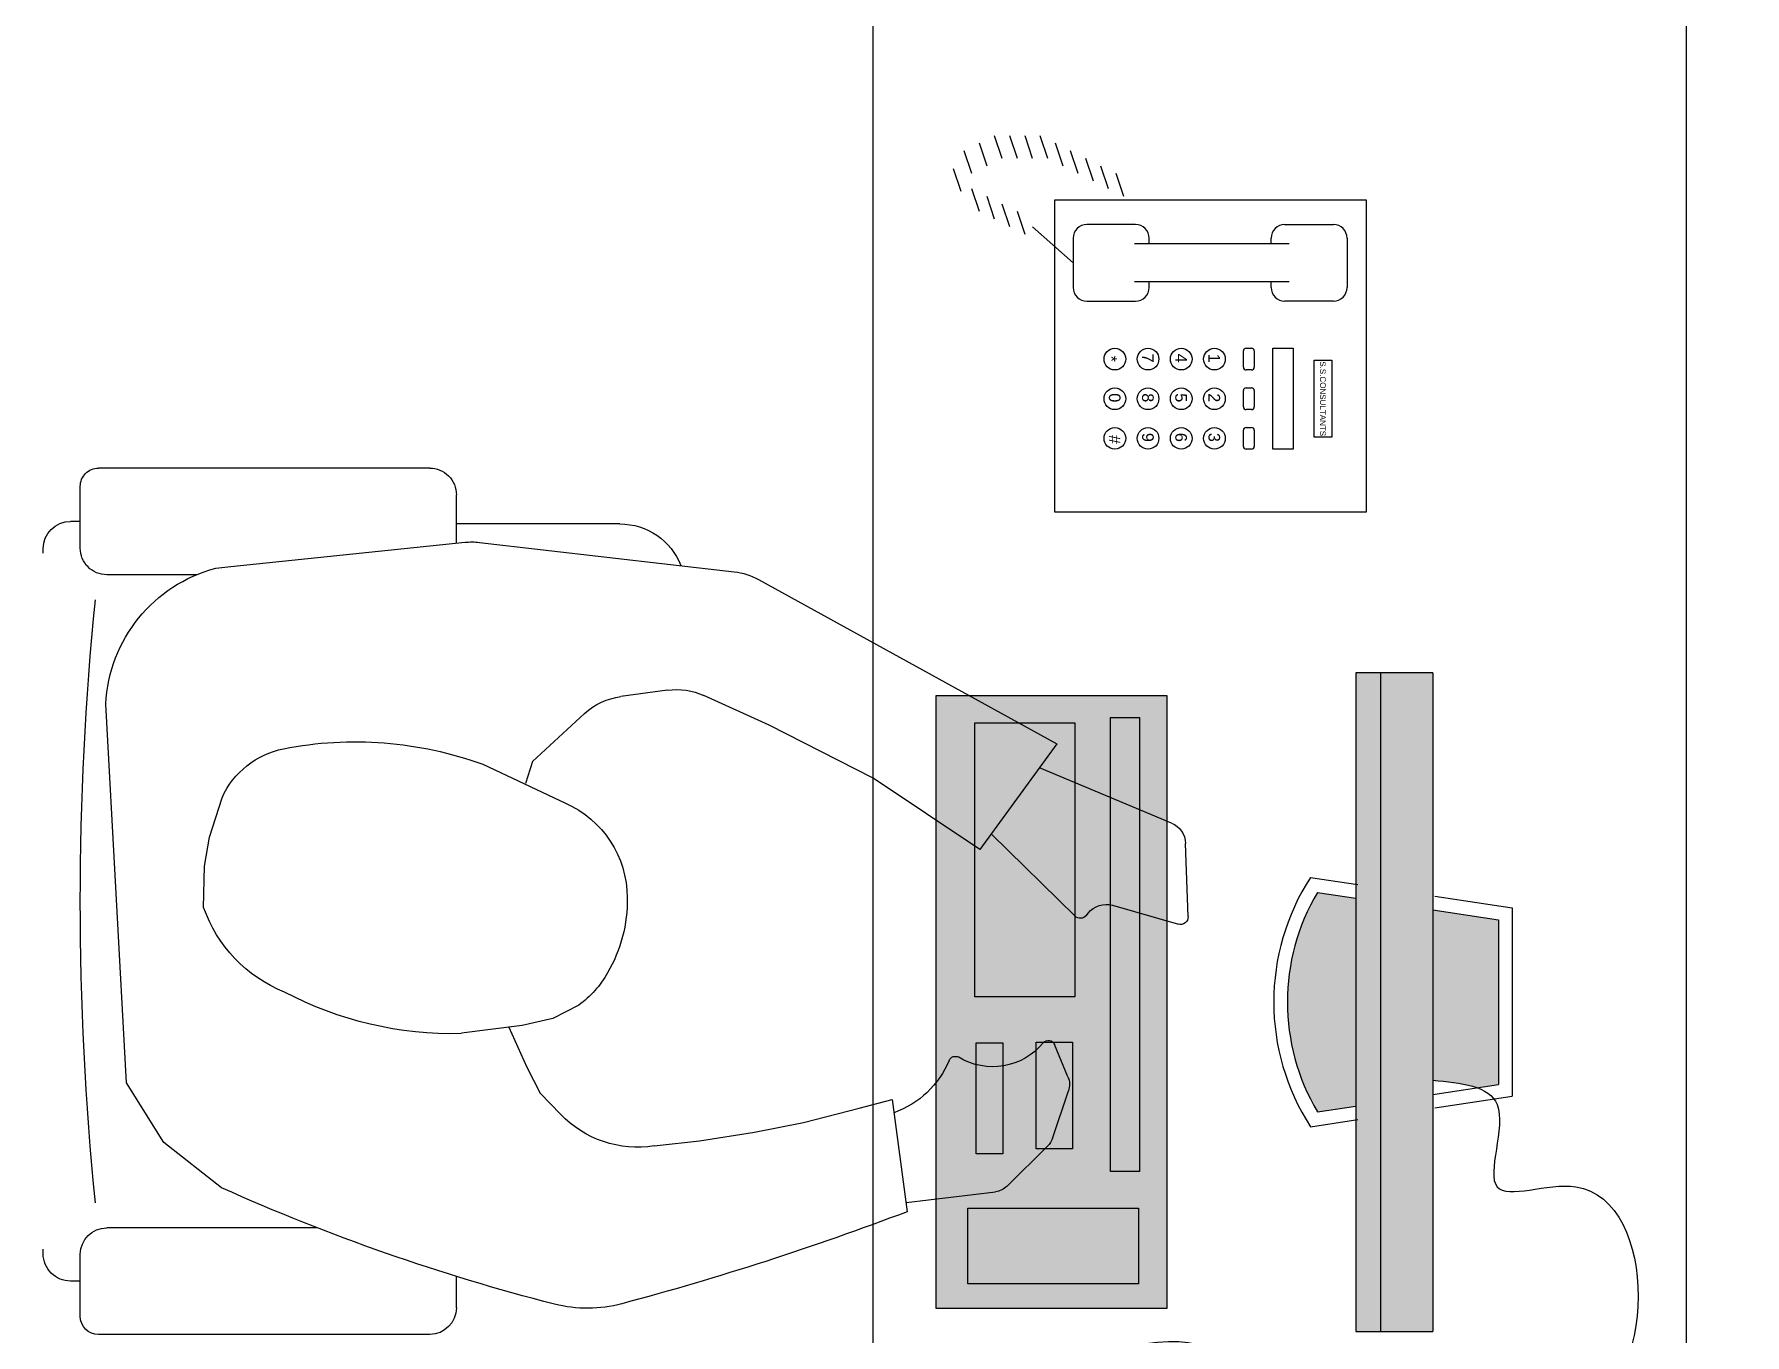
# Model space of a CAD drawing. Extents: x 11034434 to 11724204, y -4674497 to -3911811.
# Drawn here: x 11291652 to 11292914, y -4632145 to -4631186 of the extents above; entities that cross this region are included whole.
import ezdxf

# ---------------------------------------------------------------- set-up
doc = ezdxf.new("R2010")
doc.units = 0
doc.header["$MEASUREMENT"] = 0
doc.layers.get('0').update_dxf_attribs({"color": 251, "linetype": 'CONTINUOUS'})
doc.layers.add('HATCH', color=251, linetype='CONTINUOUS')
doc.styles.add('ARIAL', font='arial.ttf', dxfattribs={"width": 0.75})

msp = doc.modelspace()

# ---------------------------------------------------------------- hatches: boundary and pattern name
h = msp.add_hatch(color=254)
h.dxf.hatch_style = 1
h.set_gradient(color1=(209, 209, 209), color2=(191, 191, 191), one_color=1, tint=0.75, name='INVCYLINDER')
h.paths.add_polyline_path([(11292627.03824057, -4631656.966118895), (11292645.28416131, -4631656.966118895), (11292645.28416366, -4632142.966118814), (11292627.03824057, -4632142.966118902)])
h = msp.add_hatch(color=256)
h.dxf.hatch_style = 1
h.paths.add_polyline_path([(11292683.78008206, -4632142.966118628), (11292683.78008206, -4631656.966118895), (11292645.28416131, -4631656.966118895), (11292645.28416366, -4632142.966118814)])
h = msp.add_hatch(color=256)
h.dxf.hatch_style = 1
h.paths.add_polyline_path([(11292466.59663843, -4632107.782570555), (11292466.59663843, -4632052.115747365), (11292340.75536716, -4632052.115747365), (11292340.75536716, -4632107.782570555)], flags=16)
h.paths.add_polyline_path([(11292419.56135069, -4631895.974912505), (11292419.56135069, -4631693.859752044), (11292345.86972312, -4631693.859752044), (11292345.86972312, -4631895.974912505)], flags=0)
h.paths.add_polyline_path([(11292467.31635049, -4632024.958478969), (11292467.31635049, -4631690.058144281), (11292445.89746308, -4631690.058144281), (11292445.89746308, -4632024.958478969)], flags=16)
h.paths.add_polyline_path([(11292487.66421724, -4632126.196638875), (11292487.66421724, -4631673.735598923), (11292317.26603541, -4631673.735598923), (11292317.26603541, -4632126.196638875)])
h.paths.add_polyline_path([(11292417.82004049, -4632008.323088476), (11292391.15057163, -4632008.323088476), (11292391.15057163, -4631929.549206162), (11292417.82004049, -4631929.549206162)], flags=0)
h.paths.add_polyline_path([(11292445.89746308, -4631690.058144281), (11292467.31635049, -4631690.058144281), (11292467.31635049, -4632024.958478969), (11292445.89746308, -4632024.958478969)], flags=0)
h.paths.add_polyline_path([(11292366.62412159, -4632012.014599805), (11292346.80849206, -4632012.014599805), (11292346.80849206, -4631929.963089377), (11292366.62412159, -4631929.963089377)], flags=16)
h.paths.add_polyline_path([(11292466.59663843, -4632052.115747365), (11292466.59663843, -4632107.782570555), (11292340.75536716, -4632107.782570555), (11292340.75536716, -4632052.115747365)], flags=0)
h.paths.add_polyline_path([(11292419.56135069, -4631895.974912505), (11292345.86972312, -4631895.974912505), (11292345.86972312, -4631693.859752044), (11292419.56135069, -4631693.859752044)], flags=16)
h.paths.add_polyline_path([(11292417.82004049, -4632008.323088476), (11292417.82004049, -4631929.549206162), (11292391.15057163, -4631929.549206162), (11292391.15057163, -4632008.323088476)], flags=16)
h = msp.add_hatch(color=254)
h.dxf.hatch_style = 1
h.set_gradient(color1=(209, 209, 209), color2=(191, 191, 191), one_color=1, tint=0.75, name='INVCYLINDER')
h.paths.add_polyline_path([(11292466.59663843, -4632107.782570555), (11292466.59663843, -4632052.115747365), (11292340.75536716, -4632052.115747365), (11292340.75536716, -4632107.782570555)])
h.paths.add_polyline_path([(11292419.56135069, -4631895.974912505), (11292419.56135069, -4631693.859752044), (11292345.86972312, -4631693.859752044), (11292345.86972312, -4631895.974912505)])
h.paths.add_polyline_path([(11292467.31635049, -4632024.958478969), (11292467.31635049, -4631690.058144281), (11292445.89746308, -4631690.058144281), (11292445.89746308, -4632024.958478969)])
h.paths.add_polyline_path([(11292417.82004049, -4632008.323088476), (11292417.82004049, -4631929.549206162), (11292391.15057163, -4631929.549206162), (11292391.15057163, -4632008.323088476)])
h.paths.add_polyline_path([(11292366.62412159, -4632012.014599805), (11292366.62412159, -4631929.963089377), (11292346.80849206, -4631929.963089377), (11292346.80849206, -4632012.014599805)])
h = msp.add_hatch(color=256)
h.dxf.hatch_style = 1
h.paths.add_polyline_path([(11292598.66731982, -4631980.9661189), (11292627.03824057, -4631976.670184379), (11292627.03824057, -4631823.262053417), (11292598.66731982, -4631818.966118896, 0.2729957283025981)])
edge = h.paths.add_edge_path()
edge.add_spline(control_points=[(11292683.78008206, -4631957.577492407), (11292695.57763442, -4631958.706933519), (11292707.37518677, -4631959.836374632), (11292716.43703743, -4631963.133387996)], knot_values=[0, 0, 0, 0, 28.67475405181993, 28.67475405181993, 28.67475405181993, 28.67475405181993], degree=3, periodic=0)
edge.add_line((11292716.43703743, -4631963.133387996), (11292732.40100281, -4631960.7161189))
edge.add_line((11292732.40100281, -4631960.7161189), (11292732.40100281, -4631839.216118898))
edge.add_line((11292732.40100281, -4631839.216118898), (11292683.78008206, -4631831.853922457))
edge.add_line((11292683.78008206, -4631831.853922457), (11292683.78008206, -4631957.577492407))
at = {"layer": 'HATCH', "ltscale": 500}
h = msp.add_hatch(color=251, dxfattribs=at)
h.dxf.hatch_style = 1
h.paths.add_polyline_path([(11284390.66743924, -4648801.970135776), (11284690.66743953, -4648801.970135776), (11284690.66743953, -4649701.970135774), (11284390.66743924, -4649701.970135774)])
h.paths.add_polyline_path([(11327800.66743947, -4652666.970135772), (11328700.66743918, -4652666.970135772), (11328700.66743918, -4652966.970135771), (11327800.66743947, -4652966.970135771)])
h.paths.add_polyline_path([(11302215.66743951, -4658731.970135761), (11302515.66743921, -4658731.970135761), (11302515.66743921, -4659631.971005393), (11302215.66743951, -4659631.971005393)])
h.paths.add_polyline_path([(11324600.66743918, -4658731.970135761), (11325200.66743918, -4658731.970135761), (11325200.66743918, -4659031.970135761), (11324600.66743918, -4659031.970135761)])
h.paths.add_polyline_path([(11280960.66743954, -4640611.970135786), (11281710.66743954, -4640611.970135786), (11281710.66743954, -4640911.970135787), (11280960.66743954, -4640911.970135787)])
h.paths.add_polyline_path([(11280960.66743954, -4644141.97013578), (11281860.66743954, -4644141.97013578), (11281860.66743954, -4644441.970135782), (11280960.66743954, -4644441.970135782)])
h.paths.add_polyline_path([(11317942.4065698, -4658631.970135763), (11318770.66743949, -4658631.970135763), (11318770.66743949, -4658931.970135761), (11317942.4065698, -4658931.970135761)])
h.paths.add_polyline_path([(11294185.66743952, -4658031.969266132), (11294485.66743952, -4658031.969266132), (11294485.66743952, -4658931.970135761), (11294185.66743952, -4658931.970135761)])
h.paths.add_polyline_path([(11288015.66743923, -4658181.969266132), (11288315.66743953, -4658181.969266132), (11288315.66743953, -4658931.970135761), (11288015.66743923, -4658931.970135761)])
h.paths.add_polyline_path([(11287690.66743953, -4658956.970135761), (11287990.66743953, -4658956.970135761), (11287990.66743953, -4659706.971005393), (11287690.66743953, -4659706.971005393)])
h.paths.add_polyline_path([(11280960.66743954, -4629741.970135801), (11281710.66743954, -4629741.970135801), (11281710.66743954, -4630041.970135801), (11280960.66743954, -4630041.970135801)])
h.paths.add_polyline_path([(11327800.66743947, -4629741.970135802), (11328700.66743917, -4629741.970135802), (11328700.66743917, -4630041.970135801), (11327800.66743947, -4630041.970135801)])
h.paths.add_polyline_path([(11280860.66743954, -4648801.970135776), (11281160.66743924, -4648801.970135776), (11281160.66743924, -4649701.970135774), (11280860.66743954, -4649701.970135774)])
h.paths.add_polyline_path([(11287690.66743953, -4658181.969266132), (11287990.66743953, -4658181.969266132), (11287990.66743953, -4658931.970135761), (11287690.66743953, -4658931.970135761)])
h.paths.add_polyline_path([(11327700.66743918, -4616011.970135822), (11328000.66743948, -4616011.970135822), (11328000.66743948, -4615033.70926629), (11327700.66743918, -4615033.70926629)])
h.paths.add_polyline_path([(11280960.66743954, -4637011.970135792), (11281710.66743954, -4637011.970135792), (11281710.66743954, -4637311.970135792), (11280960.66743954, -4637311.970135792)])
h.paths.add_polyline_path([(11309415.6674395, -4658731.970135761), (11309715.6674395, -4658731.970135761), (11309715.6674395, -4659631.971005393), (11309415.6674395, -4659631.971005393)])
h.paths.add_polyline_path([(11327800.66743947, -4609781.970135829), (11328700.66743918, -4609781.970135829), (11328700.66743918, -4610081.970135828), (11327800.66743947, -4610081.970135828)])
h.paths.add_polyline_path([(11327800.66743947, -4626141.970135807), (11328700.66743917, -4626141.970135807), (11328700.66743917, -4626441.970135807), (11327800.66743947, -4626441.970135807)])
h.paths.add_polyline_path([(11280960.66743954, -4633411.970135795), (11281710.66743954, -4633411.970135795), (11281710.66743954, -4633711.970135797), (11280960.66743954, -4633711.970135797)])
h.paths.add_polyline_path([(11313015.6674392, -4652701.97013577), (11313315.6674395, -4652701.97013577), (11313315.6674395, -4653601.971005402), (11313015.6674392, -4653601.971005402)])
h.paths.add_polyline_path([(11327800.66743947, -4633411.970135797), (11328700.66743918, -4633411.970135797), (11328700.66743918, -4633711.970135797), (11327800.66743947, -4633711.970135797)])
h.paths.add_polyline_path([(11286005.66743953, -4619011.970135817), (11286305.66743923, -4619011.970135817), (11286305.66743923, -4619611.971005449), (11286005.66743953, -4619611.971005449)])
h.paths.add_polyline_path([(11280960.66743958, -4619011.970135817), (11281860.66743954, -4619011.970135817), (11281860.66743954, -4619311.970135817), (11280960.66743958, -4619311.970135817)])
h.paths.add_polyline_path([(11327800.66743948, -4619011.970135817), (11328600.66743918, -4619011.970135817), (11328600.66743918, -4619311.970135817), (11327800.66743948, -4619311.970135817)])
h.paths.add_polyline_path([(11324600.66743918, -4647741.970135778), (11325299.56749608, -4647741.970135778), (11325299.56749608, -4648041.970135776), (11324600.66743918, -4648041.970135776)])
h.paths.add_polyline_path([(11321770.66743948, -4658631.970135763), (11322598.92830886, -4658631.970135763), (11322598.92830886, -4658931.970135761), (11321770.66743948, -4658931.970135761)])
h.paths.add_polyline_path([(11327800.66743947, -4640611.970135788), (11328700.66743918, -4640611.970135788), (11328700.66743918, -4640911.970135787), (11327800.66743947, -4640911.970135787)])
h.paths.add_polyline_path([(11286005.66743953, -4615411.969266192), (11286305.66743923, -4615411.969266192), (11286305.66743923, -4616011.97013582), (11286005.66743953, -4616011.97013582)])
h.paths.add_polyline_path([(11286330.66743983, -4615411.969266192), (11286630.66743953, -4615411.969266192), (11286630.66743953, -4616011.97013582), (11286330.66743983, -4616011.97013582)])
h.paths.add_polyline_path([(11282340.66743953, -4615111.96926634), (11282640.66743923, -4615111.96926634), (11282640.66743923, -4616011.970135822), (11282340.66743953, -4616011.970135822)])
h.paths.add_polyline_path([(11327800.66743947, -4658631.970135763), (11328700.66743917, -4658631.970135763), (11328700.66743917, -4658931.970135761), (11327800.66743947, -4658931.970135761)])
h.paths.add_polyline_path([(11300450.66743922, -4607481.96926635), (11300750.66743892, -4607481.96926635), (11300750.66743892, -4608381.970135832), (11300450.66743922, -4608381.970135832)])
h.paths.add_polyline_path([(11306480.6674392, -4607481.969266349), (11306780.6674389, -4607481.969266349), (11306780.6674389, -4608381.97013583), (11306480.6674392, -4608381.97013583)])
h.paths.add_polyline_path([(11284390.66743924, -4658181.969266132), (11284690.66743953, -4658181.969266132), (11284690.66743953, -4658931.970135761), (11284390.66743924, -4658931.970135761)])
h.paths.add_polyline_path([(11286330.66743983, -4619011.970135817), (11286630.66743953, -4619011.970135817), (11286630.66743953, -4619611.971005449), (11286330.66743983, -4619611.971005449)])
h.paths.add_polyline_path([(11297150.66743952, -4607481.969266349), (11297450.66743922, -4607481.969266349), (11297450.66743922, -4608381.970135832), (11297150.66743952, -4608381.970135832)])
h.paths.add_polyline_path([(11282340.66743953, -4609231.969266348), (11282640.66743924, -4609231.969266348), (11282640.66743924, -4609981.970135829), (11282340.66743953, -4609981.970135829)])
h.paths.add_polyline_path([(11286005.66743953, -4622611.970135812), (11286305.66743923, -4622611.970135812), (11286305.66743923, -4623211.971005443), (11286005.66743953, -4623211.971005443)])
h.paths.add_polyline_path([(11286330.66743983, -4623211.971005443), (11286630.66743953, -4623211.971005443), (11286630.66743953, -4622611.970135814), (11286330.66743983, -4622611.970135814)])
h.paths.add_polyline_path([(11284390.66743924, -4643691.970135782), (11284690.66743953, -4643691.970135782), (11284690.66743953, -4644441.97013578), (11284390.66743924, -4644441.97013578)])
h.paths.add_polyline_path([(11286005.66743953, -4609231.969266348), (11286305.66743923, -4609231.969266348), (11286305.66743923, -4609981.970135829), (11286005.66743953, -4609981.970135829)])
h.paths.add_polyline_path([(11283940.6665696, -4658956.970135761), (11284690.66743953, -4658956.970135761), (11284690.66743953, -4659256.970135761), (11283940.6665696, -4659256.970135761)])
h.paths.add_polyline_path([(11313015.6674392, -4658731.970135761), (11313315.66743949, -4658731.970135761), (11313315.66743949, -4659631.971005393), (11313015.6674392, -4659631.971005393)])
h.paths.add_polyline_path([(11284390.66743924, -4652701.970135771), (11284690.66743953, -4652701.970135771), (11284690.66743953, -4653451.971005401), (11284390.66743924, -4653451.971005401)])
h.paths.add_polyline_path([(11305815.6674395, -4658731.970135761), (11306115.6674395, -4658731.970135761), (11306115.6674395, -4659631.971005393), (11305815.6674395, -4659631.971005393)])
h.paths.add_polyline_path([(11327800.66743947, -4622611.970135814), (11328700.66743918, -4622611.970135814), (11328700.66743918, -4622911.970135813), (11327800.66743947, -4622911.970135813)])
h.paths.add_polyline_path([(11280960.66743954, -4626141.970135807), (11281710.66743954, -4626141.970135807), (11281710.66743954, -4626441.970135807), (11280960.66743954, -4626441.970135807)])
h.paths.add_polyline_path([(11321770.66743948, -4658956.970135761), (11322370.66830911, -4658956.970135761), (11322370.66830911, -4659256.970135761), (11321770.66743948, -4659256.970135761)])
h.paths.add_polyline_path([(11280685.66700472, -4658956.970135761), (11281435.66787405, -4658956.970135761), (11281435.66787405, -4659256.970135761), (11280685.66700472, -4659256.970135761)])
h.paths.add_polyline_path([(11318170.66656956, -4658956.970135761), (11318770.66743949, -4658956.970135761), (11318770.66743949, -4659256.970135761), (11318170.66656956, -4659256.970135761)])
h.paths.add_polyline_path([(11281860.66743954, -4622611.970135812), (11280960.66743988, -4622611.970135812), (11280960.66743988, -4622911.970135812), (11281860.66743954, -4622911.970135812)])
h.paths.add_polyline_path([(11294185.66743952, -4652701.97013577), (11294485.66743952, -4652701.97013577), (11294485.66743952, -4653601.971005401), (11294185.66743952, -4653601.971005401)])
h.paths.add_polyline_path([(11298615.66743951, -4658731.970135761), (11298915.66743951, -4658731.970135761), (11298915.66743951, -4659631.971005393), (11298615.66743951, -4659631.971005393)])
h.paths.add_polyline_path([(11318470.66743919, -4652701.970135772), (11318770.66743949, -4652701.970135772), (11318770.66743949, -4653601.971005402), (11318470.66743919, -4653601.971005402)])
h.paths.add_polyline_path([(11327800.66743947, -4644141.970135782), (11328700.66743917, -4644141.970135782), (11328700.66743917, -4644441.970135782), (11327800.66743947, -4644441.970135782)])
h.paths.add_polyline_path([(11327800.66743947, -4649401.970135775), (11328778.92830886, -4649401.970135775), (11328778.92830886, -4649701.970135774), (11327800.66743947, -4649701.970135774)])
h.paths.add_polyline_path([(11288760.66743953, -4609081.969266199), (11289060.66743953, -4609081.969266199), (11289060.66743953, -4609981.970135829), (11288760.66743953, -4609981.970135829)])
edge = h.paths.add_edge_path()
edge.add_line((11309265.6674392, -4609081.969266342), (11309265.6674392, -4609981.970135828))
edge.add_line((11321770.66743948, -4649701.970135774), (11322748.92830916, -4649701.970135774))
edge.add_line((11287690.66743953, -4643691.970135782), (11287690.66743953, -4644441.970135782))
edge.add_line((11309565.6674395, -4616011.97013582), (11309565.6674395, -4615111.96926634))
edge.add_line((11287990.66743953, -4653451.971005401), (11287990.66743953, -4652701.970135771))
edge.add_line((11288015.66743923, -4652701.970135771), (11288015.66743923, -4653451.971005401))
h.paths.add_polyline_path([(11306480.6674395, -4649401.970135774), (11307380.66830883, -4649401.970135774), (11307380.66830883, -4649701.970135774), (11306480.6674395, -4649701.970135774)], flags=17)
h.paths.add_polyline_path([(11291120.66743923, -4648801.970135776), (11291420.66743952, -4648801.970135776), (11291420.66743952, -4649701.970135581), (11291120.66743923, -4649701.970135581)], flags=17)
h.paths.add_polyline_path([(11288015.66743923, -4648951.970135775), (11288315.66743953, -4648951.970135775), (11288315.66743953, -4649701.970135774), (11288015.66743923, -4649701.970135774)], flags=17)
h.paths.add_polyline_path([(11288015.66743923, -4652701.970135771), (11288315.66743953, -4652701.970135771), (11288315.66743953, -4653451.971005401), (11288015.66743923, -4653451.971005401)], flags=17)
h.paths.add_polyline_path([(11296472.40656984, -4649401.970135775), (11297450.66743922, -4649401.970135775), (11297450.66743922, -4649701.970135774), (11296472.40656984, -4649701.970135774)], flags=17)
h.paths.add_polyline_path([(11298276.53700482, -4652701.970135771), (11299254.79787421, -4652701.970135771), (11299254.79787421, -4653001.970135771), (11298276.53700482, -4653001.970135771)], flags=17)
h.paths.add_polyline_path([(11311840.66657016, -4649401.970135775), (11312740.6674395, -4649401.970135775), (11312740.6674395, -4649701.970135774), (11311840.66657016, -4649701.970135774)], flags=17)
h.paths.add_polyline_path([(11300450.66743921, -4649401.970135774), (11301428.92830889, -4649401.970135774), (11301428.92830889, -4649701.970135774), (11300450.66743921, -4649701.970135774)], flags=17)
h.paths.add_polyline_path([(11317870.66656986, -4649401.970135775), (11318770.66743949, -4649401.970135775), (11318770.66743949, -4649701.970135774), (11317870.66656986, -4649701.970135774)], flags=17)
h.paths.add_polyline_path([(11287690.66743953, -4648951.970135775), (11287990.66743953, -4648951.970135775), (11287990.66743953, -4649701.970135774), (11287690.66743953, -4649701.970135774)], flags=17)
h.paths.add_polyline_path([(11287690.66743953, -4652701.970135771), (11287990.66743953, -4652701.970135771), (11287990.66743953, -4653451.971005401), (11287690.66743953, -4653451.971005401)], flags=17)
h.paths.add_polyline_path([(11311840.66657016, -4622611.970135814), (11312740.6674395, -4622611.970135814), (11312740.6674395, -4622911.970135812), (11311840.66657016, -4622911.970135812)], flags=17)
h.paths.add_polyline_path([(11306480.6674395, -4615411.969266192), (11306780.6674395, -4615411.969266192), (11306780.6674395, -4616011.97013582), (11306480.6674395, -4616011.97013582)], flags=16)
h.paths.add_polyline_path([(11306480.6674395, -4629741.970135802), (11307380.66830884, -4629741.970135802), (11307380.66830884, -4630041.970135801), (11306480.6674395, -4630041.970135801)], flags=17)
h.paths.add_polyline_path([(11303250.66743951, -4613551.970135825), (11303850.66830914, -4613551.970135825), (11303850.66830914, -4613851.970135825), (11303250.66743951, -4613851.970135825)], flags=17)
h.paths.add_polyline_path([(11303250.66743951, -4615711.97013582), (11303850.66830914, -4615711.97013582), (11303850.66830914, -4616011.97013582), (11303250.66743951, -4616011.97013582)], flags=16)
h.paths.add_polyline_path([(11311840.66657016, -4644141.970135782), (11312740.6674395, -4644141.970135782), (11312740.6674395, -4644441.97013578), (11311840.66657016, -4644441.97013578)], flags=17)
h.paths.add_polyline_path([(11287690.66743953, -4643691.970135782), (11287990.66743953, -4643691.970135782), (11287990.66743953, -4644441.970135782), (11287690.66743953, -4644441.970135782)], flags=17)
h.paths.add_polyline_path([(11297450.66743923, -4633711.97013582), (11296550.66656989, -4633711.97013582), (11296550.66656989, -4633411.970135798), (11297450.66743923, -4633411.970135798)], flags=17)
h.paths.add_polyline_path([(11290520.66656989, -4640611.970135788), (11291420.66743952, -4640611.970135788), (11291420.66743952, -4640911.970135787), (11290520.66656989, -4640911.970135787)], flags=17)
h.paths.add_polyline_path([(11297150.66743952, -4643841.970135784), (11297450.66743922, -4643841.970135784), (11297450.66743922, -4644741.970135782), (11297150.66743952, -4644741.970135782)], flags=17)
h.paths.add_polyline_path([(11290520.66656989, -4644141.970135782), (11291420.66743952, -4644141.970135782), (11291420.66743952, -4644441.970135782), (11290520.66656989, -4644441.970135782)], flags=17)
h.paths.add_polyline_path([(11306480.6674395, -4640611.970135788), (11307380.66830883, -4640611.970135788), (11307380.66830883, -4640911.970135787), (11306480.6674395, -4640911.970135787)], flags=17)
h.paths.add_polyline_path([(11288015.66743923, -4643691.970135782), (11288315.66743953, -4643691.970135782), (11288315.66743953, -4644441.970135782), (11288015.66743923, -4644441.970135782)], flags=17)
h.paths.add_polyline_path([(11290520.66656989, -4637011.970135792), (11291420.66743952, -4637011.970135792), (11291420.66743952, -4637311.970135792), (11290520.66656989, -4637311.970135792)], flags=17)
h.paths.add_polyline_path([(11311840.66657017, -4626141.970135807), (11312740.6674395, -4626141.970135807), (11312740.6674395, -4626441.970135807), (11311840.66657017, -4626441.970135807)], flags=17)
h.paths.add_polyline_path([(11311840.66657016, -4637011.970135792), (11312740.6674395, -4637011.970135792), (11312740.6674395, -4637311.970135792), (11311840.66657016, -4637311.970135792)], flags=17)
h.paths.add_polyline_path([(11311840.66657016, -4633411.970135796), (11312740.6674395, -4633411.970135796), (11312740.6674395, -4633711.970135797), (11311840.66657016, -4633711.970135797)], flags=17)
h.paths.add_polyline_path([(11315340.66743949, -4647741.970135778), (11315940.66743949, -4647741.970135778), (11315940.66743949, -4648041.970135778), (11315340.66743949, -4648041.970135778)], flags=17)
h.paths.add_polyline_path([(11321770.66743948, -4629741.970135802), (11322670.66830882, -4629741.970135802), (11322670.66830882, -4630041.970135801), (11321770.66743948, -4630041.970135801)], flags=17)
h.paths.add_polyline_path([(11317870.66656986, -4629741.970135802), (11318770.66743949, -4629741.970135802), (11318770.66743949, -4630041.970135801), (11317870.66656986, -4630041.970135801)], flags=17)
h.paths.add_polyline_path([(11300450.66743922, -4636711.970135792), (11300750.66743951, -4636711.970135792), (11300750.66743951, -4637611.97013579), (11300450.66743922, -4637611.97013579)], flags=17)
h.paths.add_polyline_path([(11306480.6674395, -4637011.970135792), (11307380.66830884, -4637011.970135792), (11307380.66830884, -4637311.970135792), (11306480.6674395, -4637311.970135792)], flags=17)
h.paths.add_polyline_path([(11321770.66743948, -4649401.970135775), (11322748.92830916, -4649401.970135775), (11322748.92830916, -4649701.970135774), (11321770.66743948, -4649701.970135774)], flags=17)
h.paths.add_polyline_path([(11297150.66743952, -4636711.970135792), (11297450.66743922, -4636711.970135792), (11297450.66743922, -4637611.97013579), (11297150.66743952, -4637611.97013579)], flags=17)
h.paths.add_polyline_path([(11318470.66743919, -4636711.970135792), (11318770.66743949, -4636711.970135792), (11318770.66743949, -4637611.970135792), (11318470.66743919, -4637611.970135792)], flags=17)
h.paths.add_polyline_path([(11300450.66743921, -4629741.970135801), (11301350.66830914, -4629741.970135801), (11301350.66830914, -4630041.970135802), (11300450.66743921, -4630041.970135802)], flags=17)
h.paths.add_polyline_path([(11313568.16743949, -4615711.970135822), (11314468.16743949, -4615711.970135822), (11314468.16743949, -4616011.97013582), (11313568.16743949, -4616011.97013582)], flags=17)
h.paths.add_polyline_path([(11317870.66743919, -4615711.970135822), (11318770.66743949, -4615711.970135822), (11318770.66743949, -4616011.97013582), (11317870.66743919, -4616011.97013582)], flags=17)
h.paths.add_polyline_path([(11321770.66743948, -4615711.970135822), (11322670.66743948, -4615711.970135822), (11322670.66743948, -4616011.970135827), (11321770.66743948, -4616011.970135827)], flags=17)
h.paths.add_polyline_path([(11306480.6674395, -4633411.970135797), (11307380.66830884, -4633411.970135797), (11307380.66830884, -4633711.970135797), (11306480.6674395, -4633711.970135797)], flags=17)
h.paths.add_polyline_path([(11300450.66743921, -4633411.970135795), (11301350.66830914, -4633411.970135795), (11301350.66830914, -4633711.970135796), (11300450.66743921, -4633711.970135796)], flags=17)
h.paths.add_polyline_path([(11294020.66743952, -4647741.970135776), (11294620.66743922, -4647741.970135776), (11294620.66743922, -4648041.970135776), (11294020.66743952, -4648041.970135776)], flags=17)
h.paths.add_polyline_path([(11306480.6674392, -4622611.970135814), (11307380.66830884, -4622611.970135814), (11307380.66830884, -4622911.970135812), (11306480.6674392, -4622911.970135812)], flags=17)
h.paths.add_polyline_path([(11290520.66656989, -4633411.970135797), (11291420.66743952, -4633411.970135797), (11291420.66743952, -4633711.970135797), (11290520.66656989, -4633711.970135797)], flags=17)
h.paths.add_polyline_path([(11321770.66743948, -4633411.970135797), (11322670.66830882, -4633411.970135797), (11322670.66830882, -4633711.970135797), (11321770.66743948, -4633711.970135797)], flags=17)
h.paths.add_polyline_path([(11317870.66656986, -4633411.970135797), (11318770.66743949, -4633411.970135797), (11318770.66743949, -4633711.970135797), (11317870.66656986, -4633711.970135797)], flags=17)
h.paths.add_polyline_path([(11321770.66743948, -4636711.970135792), (11322070.66743948, -4636711.970135792), (11322070.66743948, -4637611.970135792), (11321770.66743948, -4637611.970135792)], flags=17)
h.paths.add_polyline_path([(11300450.66743921, -4640311.970156673), (11300750.66743951, -4640311.970156673), (11300750.66743951, -4641211.970135786), (11300450.66743921, -4641211.970135786)], flags=17)
h.paths.add_polyline_path([(11321770.66743949, -4643841.970135784), (11322070.66743948, -4643841.970135784), (11322070.66743948, -4644741.970135782), (11321770.66743949, -4644741.970135782)], flags=17)
h.paths.add_polyline_path([(11306480.6674395, -4626141.970135807), (11307380.66830884, -4626141.970135807), (11307380.66830884, -4626441.970135807), (11306480.6674395, -4626441.970135807)], flags=17)
h.paths.add_polyline_path([(11318470.66743919, -4625841.970135807), (11318770.66743949, -4625841.970135807), (11318770.66743949, -4626741.970135807), (11318470.66743919, -4626741.970135807)], flags=17)
h.paths.add_polyline_path([(11321770.66743948, -4625841.970135807), (11322070.66743948, -4625841.970135807), (11322070.66743948, -4626741.970135807), (11321770.66743948, -4626741.970135807)], flags=17)
h.paths.add_polyline_path([(11296550.66656989, -4629741.970135802), (11297450.66743922, -4629741.970135802), (11297450.66743922, -4630041.970135801), (11296550.66656989, -4630041.970135801)], flags=17)
h.paths.add_polyline_path([(11311645.36303722, -4629741.771446085), (11312740.6674395, -4629741.970135802), (11312740.6674395, -4630041.970135803), (11311645.36303722, -4630041.771446086)], flags=17)
h.paths.add_polyline_path([(11290520.66656989, -4629741.970135802), (11291420.66743952, -4629741.970135802), (11291420.66743952, -4630041.970135801), (11290520.66656989, -4630041.970135801)], flags=17)
h.paths.add_polyline_path([(11305476.53700481, -4652701.97013577), (11306454.7978739, -4652701.97013577), (11306454.7978739, -4653001.970135771), (11305476.53700481, -4653001.970135771)], flags=17)
h.paths.add_polyline_path([(11297150.66743952, -4640311.970135788), (11297450.66743922, -4640311.970135788), (11297450.66743922, -4641211.970135786), (11297150.66743952, -4641211.970135786)], flags=17)
h.paths.add_polyline_path([(11293005.66743952, -4609981.970135829), (11293305.66743923, -4609981.970135829), (11293305.66743923, -4609181.969266199), (11293005.66743952, -4609181.969266199)], flags=17)
h.paths.add_polyline_path([(11321770.66743948, -4622311.970135812), (11322070.66743948, -4622311.970135812), (11322070.66743948, -4623211.970135812), (11321770.66743948, -4623211.970135812)], flags=17)
h.paths.add_polyline_path([(11297150.66743952, -4612951.969266342), (11297450.66743922, -4612951.969266342), (11297450.66743922, -4613851.970135825), (11297150.66743952, -4613851.970135825)], flags=17)
h.paths.add_polyline_path([(11311840.66657016, -4619011.970135817), (11312740.6674395, -4619011.970135817), (11312740.6674395, -4619311.970135817), (11311840.66657016, -4619311.970135817)], flags=17)
h.paths.add_polyline_path([(11306480.6674395, -4612951.969266342), (11306780.6674392, -4612951.969266342), (11306780.6674392, -4613851.970135825), (11306480.6674395, -4613851.970135825)], flags=17)
h.paths.add_polyline_path([(11293005.66743952, -4615111.96926634), (11293305.66743922, -4615111.96926634), (11293305.66743922, -4616011.97013582), (11293005.66743952, -4616011.97013582)], flags=17)
h.paths.add_polyline_path([(11309265.6674395, -4615111.96926634), (11309565.6674392, -4615111.96926634), (11309565.66743891, -4616011.970135847), (11309265.66743921, -4616011.970135847)], flags=16)
h.paths.add_polyline_path([(11290520.66656989, -4619011.970135817), (11291420.66743952, -4619011.970135817), (11291420.66743952, -4619311.970135817), (11290520.66656989, -4619311.970135817)], flags=17)
h.paths.add_polyline_path([(11300450.66743922, -4619011.970135817), (11301095.66743951, -4619011.970135817), (11301095.66743951, -4619311.970135817), (11300450.66743922, -4619311.970135817)], flags=17)
h.paths.add_polyline_path([(11288760.66743953, -4615111.96926634), (11289060.66743923, -4615111.96926634), (11289060.66743923, -4616011.970135822), (11288760.66743953, -4616011.970135822)], flags=17)
h.paths.add_polyline_path([(11318470.66743919, -4609081.969266348), (11318770.66743889, -4609081.969266348), (11318770.66743889, -4609981.970135828), (11318470.66743919, -4609981.970135828)], flags=17)
h.paths.add_polyline_path([(11297150.66743952, -4615111.96926634), (11297450.66743922, -4615111.96926634), (11297450.66743922, -4616011.97013582), (11297150.66743952, -4616011.97013582)], flags=17)
h.paths.add_polyline_path([(11313868.1674392, -4609081.969266348), (11314168.1674389, -4609081.969266348), (11314168.1674389, -4609981.970135828), (11313868.1674392, -4609981.970135828)], flags=17)
h.paths.add_polyline_path([(11321770.66743948, -4619011.970135817), (11322670.66830882, -4619011.970135817), (11322670.66830882, -4619311.970135817), (11321770.66743948, -4619311.970135817)], flags=17)
h.paths.add_polyline_path([(11297150.66743952, -4625841.970135807), (11297450.66743922, -4625841.970135807), (11297450.66743922, -4626741.970135807), (11297150.66743952, -4626741.970135807)], flags=17)
h.paths.add_polyline_path([(11290520.66656989, -4622611.970135812), (11291420.66743952, -4622611.970135812), (11291420.66743952, -4622911.970135812), (11290520.66656989, -4622911.970135812)], flags=17)
h.paths.add_polyline_path([(11309265.6674392, -4609081.969266342), (11309565.6674389, -4609081.969266342), (11309565.6674389, -4609981.970135825), (11309265.6674392, -4609981.970135825)], flags=17)
h.paths.add_polyline_path([(11317870.66656985, -4619011.970135817), (11318770.6674395, -4619011.970135817), (11318770.66743952, -4619311.970135817), (11317870.66656986, -4619311.970135817)], flags=17)
h.paths.add_polyline_path([(11321770.66743949, -4609081.969266348), (11322070.66743919, -4609081.969266348), (11322070.66743919, -4609981.970135828), (11321770.66743949, -4609981.970135828)], flags=17)
h.paths.add_polyline_path([(11309076.53700451, -4652701.970135771), (11310054.79787419, -4652701.970135771), (11310054.79787419, -4653001.970135771), (11309076.53700451, -4653001.970135771)], flags=17)
h.paths.add_polyline_path([(11306480.6674395, -4619011.970135817), (11307380.66830884, -4619011.970135817), (11307380.66830884, -4619311.970135817), (11306480.6674395, -4619311.970135817)], flags=17)
h.paths.add_polyline_path([(11306480.6674392, -4644141.970135782), (11307380.66830883, -4644141.970135782), (11307380.66830883, -4644441.970135782), (11306480.6674392, -4644441.970135782)], flags=17)
h.paths.add_polyline_path([(11300450.66743922, -4622311.970135812), (11300750.66743951, -4622311.970135812), (11300750.66743951, -4623211.970135812), (11300450.66743922, -4623211.970135812)], flags=17)
h.paths.add_polyline_path([(11311840.66657016, -4640611.970135788), (11312740.6674395, -4640611.970135788), (11312740.6674395, -4640911.970135787), (11311840.66657016, -4640911.970135787)], flags=17)
h.paths.add_polyline_path([(11297150.66743952, -4623211.970135812), (11297450.66743921, -4623211.970135812), (11297450.66743921, -4622314.395516587), (11297150.66743952, -4622314.395516587)], flags=17)
h.paths.add_polyline_path([(11318470.66743919, -4640311.970135788), (11318770.66743949, -4640311.970135788), (11318770.66743949, -4641211.970135786), (11318470.66743919, -4641211.970135786)], flags=17)
h.paths.add_polyline_path([(11300450.66743922, -4643841.970135784), (11300750.66743951, -4643841.970135784), (11300750.66743951, -4644741.970135782), (11300450.66743922, -4644741.970135782)], flags=17)
h.paths.add_polyline_path([(11321770.66743948, -4640311.970135788), (11322070.66743948, -4640311.970135788), (11322070.66743948, -4641211.970135786), (11321770.66743948, -4641211.970135786)], flags=17)
h.paths.add_polyline_path([(11296472.40656984, -4619011.970135817), (11297450.66743922, -4619011.970135817), (11297450.66743922, -4619311.970135817), (11296472.40656984, -4619311.970135817)], flags=17)
h.paths.add_polyline_path([(11318470.66743919, -4643841.970135782), (11318770.66743949, -4643841.970135782), (11318770.66743949, -4644741.970135782), (11318470.66743919, -4644741.970135782)], flags=17)
h.paths.add_polyline_path([(11300450.66743922, -4625841.970135807), (11300750.66743951, -4625841.970135807), (11300750.66743951, -4626741.970135807), (11300450.66743922, -4626741.970135807)], flags=17)
h.paths.add_polyline_path([(11290520.66656989, -4626141.970135807), (11291420.66743923, -4626141.970135807), (11291420.66743923, -4626441.970135807), (11290520.66656989, -4626441.970135807)], flags=17)
h.paths.add_polyline_path([(11318470.66743919, -4622311.970135812), (11318770.66743949, -4622311.970135812), (11318770.66743949, -4623211.970135812), (11318470.66743919, -4623211.970135812)], flags=17)
h.paths.add_polyline_path([(11322070.66743948, -4652759.125658302), (11321770.66743948, -4652759.125728945), (11321770.66743948, -4653680.231005302), (11322070.66743948, -4653680.231005302)])

# ---------------------------------------------------------------- linework, layer by layer
at = {"lineweight": 25, "ltscale": 500}
for p, q in [((11292270.73970891, -4632461.500647802, -0.001307588070631), (11292270.73970891, -4630161.642228642, -0.001307588070631)), ((11292870.73970891, -4630161.642228642, -0.001307588070631), (11292870.73970891, -4632461.500647802, -0.001307588070631))]:
    msp.add_line(p, q, dxfattribs=at)
at = {"lineweight": 25}
for p, q in [((11292366.0724776, -4631277.385179987, -0.001307588070631), (11292360.46633292, -4631260.566745936, -0.001307588070631)), ((11292377.28476697, -4631277.385179987, -0.001307588070631), (11292371.67862229, -4631260.566745936, -0.001307588070631)), ((11292388.49705634, -4631277.385179987, -0.001307588070631), (11292382.89091166, -4631260.566745936, -0.001307588070631)), ((11292399.70934571, -4631277.385179987, -0.001307588070631), (11292394.10320103, -4631260.566745936, -0.001307588070631)), ((11292343.64789887, -4631288.597469357, -0.001307588070631), (11292338.04175418, -4631271.779035305, -0.001307588070631)), ((11292354.86018824, -4631282.991324673, -0.001307588070631), (11292349.25404355, -4631266.172890622, -0.001307588070631)), ((11292410.92163508, -4631282.991324673, -0.001307588070631), (11292405.31549039, -4631266.172890622, -0.001307588070631)), ((11292422.13392445, -4631288.597469357, -0.001307588070631), (11292416.52777976, -4631271.779035305, -0.001307588070631)), ((11292335.66460897, -4631301.78991441, -0.001307588070631), (11292330.05846428, -4631284.971480356, -0.001307588070631)), ((11292433.34621382, -4631294.20361404, -0.001307588070631), (11292427.74006913, -4631277.385179987, -0.001307588070631)), ((11292444.55850318, -4631299.809758726, -0.001307588070631), (11292438.9523585, -4631282.991324673, -0.001307588070631)), ((11292455.77079255, -4631305.415903411, -0.001307588070631), (11292450.16464787, -4631288.597469357, -0.001307588070631)), ((11292349.25404355, -4631316.628192778, -0.001307588070631), (11292343.64789887, -4631299.809758726, -0.001307588070631)), ((11292360.46633292, -4631322.234337462, -0.001307588070631), (11292354.86018824, -4631305.415903411, -0.001307588070631)), ((11292371.67862229, -4631327.840482148, -0.001307588070631), (11292366.0724776, -4631311.022048095, -0.001307588070631)), ((11292635.01106427, -4631308.141767657, -0.001307588070631), (11292404.66494602, -4631308.141767657, -0.001307588070631)), ((11292404.66494602, -4631308.141767657, -0.001307588070631), (11292404.66494602, -4631538.141767657, -0.001307588070631)), ((11292635.01106427, -4631538.141767657, -0.001307588070631), (11292635.01106427, -4631308.141767657, -0.001307588070631)), ((11292382.89091166, -4631333.44662683, -0.001307588070631), (11292377.28476697, -4631316.628192778, -0.001307588070631)), ((11292464.4841037, -4631326.145329462, -0.001307588070631), (11292428.43595027, -4631326.148823723, -0.001307588070631)), ((11292574.48750954, -4631326.145329462, -0.001307588070631), (11292610.53566297, -4631326.148823723, -0.001307588070631)), ((11292418.43690249, -4631354.398823634, -0.001307588070631), (11292388.49705634, -4631327.840482148, -0.001307588070631)), ((11292418.43690249, -4631336.148823678, -0.001307588070631), (11292418.43690249, -4631372.648823587, -0.001307588070631)), ((11292474.48505592, -4631340.334000309, -0.001307588070631), (11292474.48505592, -4631336.145329417, -0.001307588070631)), ((11292564.48655731, -4631340.334000309, -0.001307588070631), (11292564.48655731, -4631336.145329417, -0.001307588070631)), ((11292620.53471074, -4631336.148823678, -0.001307588070631), (11292620.53471074, -4631372.648823587, -0.001307588070631)), ((11292577.88918284, -4631340.334000309, -0.001307588070631), (11292463.63971375, -4631340.334000309, -0.001307588070631)), ((11292577.88918284, -4631368.463646958, -0.001307588070631), (11292463.63971375, -4631368.463646958, -0.001307588070631)), ((11292474.48505592, -4631372.645329326, -0.001307588070631), (11292474.48505592, -4631368.36472373, -0.001307588070631)), ((11292564.48655731, -4631372.645329326, -0.001307588070631), (11292564.48655731, -4631368.36472373, -0.001307588070631)), ((11292428.43785472, -4631382.648823543, -0.001307588070631), (11292464.48600815, -4631382.645329281, -0.001307588070631)), ((11292610.53375852, -4631382.648823543, -0.001307588070631), (11292574.48560509, -4631382.645329281, -0.001307588070631)), ((11292544.05846305, -4631431.441862714, -0.001307588070631), (11292544.05846305, -4631419.441862714, -0.001307588070631)), ((11292546.05846305, -4631417.441862714, -0.001307588070631), (11292550.05846305, -4631417.441862714, -0.001307588070631)), ((11292552.05846305, -4631419.441862714, -0.001307588070631), (11292552.05846305, -4631431.441862714, -0.001307588070631)), ((11292565.74154771, -4631491.924561058), (11292565.74154771, -4631417.441862714)), ((11292565.74154771, -4631417.441862714), (11292580.74154771, -4631417.441862714)), ((11292580.74154771, -4631417.441862714), (11292580.74154771, -4631491.924561058)), ((11292596.28012524, -4631483.15191536), (11292596.28012524, -4631426.214508411)), ((11292596.28012524, -4631426.214508411), (11292609.41952684, -4631426.214508411)), ((11292609.41952684, -4631426.214508411), (11292609.41952684, -4631483.15191536)), ((11292550.05846305, -4631433.441862714, -0.001307588070631), (11292546.05846305, -4631433.441862714, -0.001307588070631)), ((11292544.05846305, -4631460.683211885, -0.001307588070631), (11292544.05846305, -4631448.683211885, -0.001307588070631)), ((11292546.05846305, -4631446.683211885, -0.001307588070631), (11292550.05846305, -4631446.683211885, -0.001307588070631)), ((11292552.05846305, -4631448.683211885, -0.001307588070631), (11292552.05846305, -4631460.683211885, -0.001307588070631)), ((11292550.05846305, -4631462.683211885, -0.001307588070631), (11292546.05846305, -4631462.683211885, -0.001307588070631)), ((11292544.05846305, -4631489.924561058, -0.001307588070631), (11292544.05846305, -4631477.924561058, -0.001307588070631)), ((11292546.05846305, -4631475.924561058, -0.001307588070631), (11292550.05846305, -4631475.924561058, -0.001307588070631)), ((11292552.05846305, -4631477.924561058, -0.001307588070631), (11292552.05846305, -4631489.924561058, -0.001307588070631)), ((11292609.41952684, -4631483.15191536), (11292596.28012524, -4631483.15191536)), ((11292550.05846305, -4631491.924561058, -0.001307588070631), (11292546.05846305, -4631491.924561058, -0.001307588070631)), ((11292580.74154771, -4631491.924561058), (11292565.74154771, -4631491.924561058)), ((11291943.51801077, -4631505.885707232), (11291699.04280154, -4631505.885707232)), ((11291685.61583881, -4631565.013959362), (11291685.61583881, -4631519.312669966)), ((11291963.19003447, -4631561.289223842), (11291963.19003447, -4631525.557730951)), ((11292404.66494602, -4631538.141767657, -0.001307588070631), (11292635.01106427, -4631538.141767657, -0.001307588070631)), ((11291685.61583881, -4631545.229754671), (11291678.41441659, -4631545.229754671)), ((11292083.87798854, -4631547.08670219), (11291963.19003447, -4631547.08670219)), ((11291658.22777836, -4631568.764890308), (11291658.22777836, -4631565.416392912)), ((11291796.69887413, -4631578.406210795), (11291969.56003649, -4631560.634322757)), ((11291980.21383408, -4631560.699086892), (11292168.20171056, -4631582.33883548)), ((11291785.6155784, -4631579.804972914), (11291796.69887413, -4631578.406210795)), ((11291771.47614504, -4631584.573802112), (11291705.17568155, -4631584.573802112)), ((11292186.3011902, -4631588.11644766), (11292406.30196805, -4631709.268458402)), ((11292683.78008206, -4631656.966118895), (11292627.03824057, -4631656.966118895)), ((11292627.03824057, -4631656.966118895), (11292627.03824057, -4632142.966118902)), ((11292645.28416131, -4631656.966118895), (11292645.28416366, -4632142.966118765)), ((11292683.78008206, -4631656.966118895), (11292683.78008206, -4632142.966118902)), ((11291719.74039387, -4631959.547698505), (11291704.53609133, -4631679.9862965)), ((11292118.9716019, -4631669.801282352), (11292084.51476827, -4631674.493732957)), ((11292194.0611184, -4631695.618063425), (11292145.95382471, -4631673.75744565)), ((11292317.26603541, -4632126.196638875), (11292317.26603541, -4631673.735598923)), ((11292317.26603541, -4631673.735598923), (11292487.66421724, -4631673.735598923)), ((11292487.66421724, -4631673.735598923), (11292487.66421724, -4632126.196638875)), ((11292057.85039013, -4631687.033580332), (11292019.50030881, -4631722.321433327)), ((11292445.89746308, -4632024.958478969), (11292445.89746308, -4631690.058144281)), ((11292445.89746308, -4631690.058144281), (11292467.31635049, -4631690.058144281)), ((11292467.31635049, -4631690.058144281), (11292467.31635049, -4632024.958478969)), ((11292270.69714556, -4631734.719751989), (11292194.0611184, -4631695.618063425)), ((11292345.86972312, -4631895.974912505), (11292345.86972312, -4631693.859752044)), ((11292345.86972312, -4631693.859752044), (11292419.56135069, -4631693.859752044)), ((11292419.56135069, -4631693.859752044), (11292419.56135069, -4631895.974912505)), ((11292406.30196805, -4631709.268458402), (11292349.45243441, -4631787.31060898)), ((11291982.6231314, -4631724.442660867), (11292043.66126153, -4631753.114166282)), ((11292019.50030881, -4631722.321433327), (11292014.15142497, -4631738.703381205)), ((11292490.94829262, -4631767.807145922), (11292393.66234246, -4631727.010778934)), ((11292349.45243441, -4631787.31060898), (11292270.69714556, -4631734.719751989)), ((11291780.97859019, -4631778.238108022), (11291790.22923523, -4631749.140509481)), ((11291777.41289851, -4631799.531491507), (11291780.97859019, -4631778.238108022)), ((11292358.10856693, -4631775.953114945), (11292419.79247688, -4631836.521036536)), ((11292503.27233655, -4631836.850475779), (11292501.36135953, -4631782.879960522)), ((11291776.67960686, -4631830.05536672), (11291777.41289851, -4631799.531491507)), ((11292593.57116217, -4631807.954041176), (11292628.55409219, -4631813.251168398)), ((11292598.66731982, -4631818.966118897), (11292627.03824057, -4631823.262053417)), ((11292447.55315013, -4631828.540503077), (11292496.04345331, -4631842.49551474)), ((11292683.78008206, -4631831.853922457), (11292732.40100281, -4631839.216118898)), ((11292685.29593369, -4631821.843037438), (11292742.52600281, -4631830.50883407)), ((11292742.52600281, -4631830.50883407), (11292742.52600281, -4631969.423403728)), ((11292428.20429848, -4631835.99464427), (11292429.52524328, -4631834.325723035)), ((11292732.40100281, -4631839.216118898), (11292732.40100281, -4631960.7161189)), ((11292053.54416541, -4631902.252194967), (11292034.37004363, -4631912.175671715)), ((11292419.56135069, -4631895.974912505), (11292345.86972312, -4631895.974912505)), ((11292011.65038349, -4631917.127333429), (11291966.92420155, -4631922.77198016)), ((11292001.95791372, -4631918.350567012), (11292015.21703893, -4631947.875807377)), ((11292034.37004363, -4631912.175671715), (11292011.65038349, -4631917.127333429)), ((11292346.80849206, -4632012.014599805), (11292346.80849206, -4631929.963089377)), ((11292346.80849206, -4631929.963089377), (11292366.62412159, -4631929.963089377)), ((11292366.62412159, -4631929.963089377), (11292366.62412159, -4632012.014599805)), ((11292391.15057163, -4632008.323088476), (11292391.15057163, -4631929.549206162)), ((11292391.15057163, -4631929.549206162), (11292417.82004049, -4631929.549206162)), ((11292414.584387, -4631955.104529405), (11292404.70006919, -4631931.240612543)), ((11292417.82004049, -4631929.549206162), (11292417.82004049, -4632008.323088476)), ((11292015.21703893, -4631947.875807377), (11292025.14051567, -4631967.049929172)), ((11291747.3915624, -4632003.580895462), (11291719.74039387, -4631959.547698505)), ((11292025.14051567, -4631967.049929172), (11292040.03580744, -4631982.678512607)), ((11292403.0840899, -4632000.538003233), (11292414.9311564, -4631965.47296766)), ((11292683.78008206, -4631968.078315344), (11292732.40100281, -4631960.7161189)), ((11292685.29593369, -4631978.089200359), (11292742.52600281, -4631969.423403728)), ((11292219.39149206, -4631988.814077129), (11292260.57213564, -4631978.197615365)), ((11292260.57213564, -4631978.197615365), (11292284.90294065, -4631971.857145187)), ((11292284.90294065, -4631971.857145187), (11292295.93050797, -4632054.639939763)), ((11292598.66731982, -4631980.9661189), (11292627.03824057, -4631976.670184379)), ((11292142.71515826, -4632002.242785599), (11292183.1826635, -4631995.885000532)), ((11292183.1826635, -4631995.885000532), (11292219.39149206, -4631988.814077129)), ((11292593.57116217, -4631991.978196623), (11292628.55409219, -4631986.681069398)), ((11291789.95817601, -4632036.97747734), (11291747.3915624, -4632003.580895462)), ((11292109.20970503, -4632006.124561577), (11292111.47814473, -4632005.768170641)), ((11292111.47814473, -4632005.768170641), (11292142.71515826, -4632002.242785599)), ((11292369.71018569, -4632035.781284145), (11292399.48683254, -4632006.300005414)), ((11292417.82004049, -4632008.323088476), (11292391.15057163, -4632008.323088476)), ((11292366.62412159, -4632012.014599805), (11292346.80849206, -4632012.014599805)), ((11292467.31635049, -4632024.958478969), (11292445.89746308, -4632024.958478969)), ((11292295.17465553, -4632047.923761575), (11292361.10253424, -4632039.943860335)), ((11292340.75536716, -4632107.782570555), (11292340.75536716, -4632052.115747365)), ((11292340.75536716, -4632052.115747365), (11292466.59663843, -4632052.115747365)), ((11292466.59663843, -4632052.115747365), (11292466.59663843, -4632107.782570555)), ((11291860.35734365, -4632066.538383252), (11291705.17568155, -4632066.538383252)), ((11291658.22777836, -4632085.695792452), (11291658.22777836, -4632082.347295055)), ((11291685.61583881, -4632131.799515396), (11291685.61583881, -4632086.098226003)), ((11291685.61583881, -4632105.882430692), (11291678.41441659, -4632105.882430692)), ((11291963.19003447, -4632125.554454412), (11291963.19003447, -4632102.434963863)), ((11292466.59663843, -4632107.782570555), (11292340.75536716, -4632107.782570555)), ((11292487.66421724, -4632126.196638875), (11292317.26603541, -4632126.196638875)), ((11291943.51801077, -4632145.226478132), (11291699.04280154, -4632145.226478132)), ((11292627.03824057, -4632142.966118902), (11292683.78008206, -4632142.966118628))]:
    msp.add_line(p, q, dxfattribs=at)
for centre in [(11292449.18399567, -4631425.441862714, -0.001307588070631), (11292473.68399567, -4631425.441862714, -0.001307588070631), (11292498.18399567, -4631425.441862714, -0.001307588070631), (11292522.68399567, -4631425.441862714, -0.001307588070631), (11292449.18399567, -4631454.683211885, -0.001307588070631), (11292473.68399567, -4631454.683211885, -0.001307588070631), (11292498.18399567, -4631454.683211885, -0.001307588070631), (11292522.68399567, -4631454.683211885, -0.001307588070631), (11292449.18399567, -4631483.924561058, -0.001307588070631), (11292473.68399567, -4631483.924561058, -0.001307588070631), (11292498.18399567, -4631483.924561058, -0.001307588070631), (11292522.68399567, -4631483.924561058, -0.001307588070631)]:
    msp.add_circle(centre, 8)
for centre, radius, start, end in [((11292428.43690249, -4631336.148823678, -0.001307588070631), 9.999999999701833, 90.00545582705125, 180), ((11292464.48505592, -4631336.145329416, -0.001307588070631), 9.999999998137357, 0, 90.00545582705125), ((11292574.48655731, -4631336.145329418, -0.001307588070631), 10, 89.99454417294875, 180), ((11292610.53471074, -4631336.148823678, -0.001307588070631), 10.00000000063298, 0, 89.99454417294875), ((11292428.43690249, -4631372.648823589, -0.001307588070631), 10, 180, 270.0054558270513), ((11292464.48505592, -4631372.645329326, -0.001307588070631), 9.999999999236172, 270.0054558270513, 0), ((11292574.48655731, -4631372.645329326, -0.001307588070631), 10.00000000016732, 180, 269.9945441729487), ((11292610.53471074, -4631372.648823589, -0.001307588070631), 10, 269.9945441729487, 0), ((11292546.05846305, -4631419.441862714, -0.001307588070631), 2, 90, 180), ((11292550.05846305, -4631419.441862714, -0.001307588070631), 2, 0, 90), ((11292546.05846305, -4631431.441862714, -0.001307588070631), 2, 180, 270), ((11292550.05846305, -4631431.441862714, -0.001307588070631), 2, 270, 0), ((11292546.05846305, -4631448.683211885, -0.001307588070631), 2, 90, 180), ((11292550.05846305, -4631448.683211885, -0.001307588070631), 2, 0, 90), ((11292546.05846305, -4631460.683211885, -0.001307588070631), 2, 180, 270), ((11292550.05846305, -4631460.683211885, -0.001307588070631), 2, 270, 0), ((11292546.05846305, -4631477.924561058, -0.001307588070631), 2, 90, 180), ((11292550.05846305, -4631477.924561058, -0.001307588070631), 2, 0, 90), ((11292546.05846305, -4631489.924561058, -0.001307588070631), 2, 180, 270), ((11292550.05846305, -4631489.924561058, -0.001307588070631), 2, 270, 0), ((11292735.96496247, -4631899.966118898), 169.535296654641, 147.1302492352982, 212.8697507647018), ((11292735.96496247, -4631899.966118898), 159.4102966545111, 149.4611315030098, 210.5388684969902)]:
    msp.add_arc(centre, radius, start, end)
at = {"extrusion": (0, 0, -1)}
for centre, major_axis, ratio, start_param, end_param in [((11291699.04280154, -4631519.312669966), (0.4365738702356671, 13.41986332165084), 0.9999999990963814, 4.679868533176249, 6.250664860148582), ((11291943.51801077, -4631525.557730951), (0.8619325710645064, 19.65313179848878), 0.999999999097026, -0.0438291765102203, 1.526967150656433), ((11292083.87798854, -4631595.485484042), (0.04933991953355998, 48.39875670078283), 0.9999999991449309, -0.0010194455603347, 1.196123630233824), ((11291705.17568155, -4631565.013959362), (1.204090009063121, 19.52274611043284), 0.9999999991124134, 3.079994417431777, 4.650790744712164), ((11291974.58973555, -4631609.556509545), (-34.77555342786641, 34.7755534278664), 0.9999999999479068, 0.6829479310809986, 0.9000061895032684), ((11292162.57761202, -4631631.196258133), (0.7333286338141899, 49.17459162771285), 0.9999999991871364, 0.0996963764504656, 0.4884603979301652), ((11293915.89075536, -4631825.556092682), (-0.2684330708160161, 2230.274902332396), 0.999999999130103, 4.612615419880972, 4.812403258361939), ((11292091.15102351, -4631723.22399408), (-1.239652792526564, 49.16443321731887), 0.9999999991453936, -0.7186280983645199, -0.1101417351179848), ((11292125.60785715, -4631718.531543475), (-0.4732971616873946, 49.17778179878243), 0.9999999990878347, -0.1257269061482189, 0.4361422804142991), ((11291888.54090319, -4631982.776880077), (0.01614926372733642, 274.9327813012665), 0.9999999991445039, -0.1934996773078055, 0.3491994093244335), ((11292484.37537548, -4631783.481396791), (2.857525952821335, 16.75469861089105), 0.9999999991821601, 0.2281456300156377, 1.366477954337745), ((11291875.54847251, -4631795.475397867), (-1.202289992437741, 104.7348144460708), 0.9999999991478912, 3.537566709493716, 4.387410509686974), ((11291984.10348833, -4631825.06374396), (0.3673944423654946, 105.1555199329692), 0.9999999991813626, 1.546457480285748, 2.09886376556387), ((11292442.85248447, -4631844.874183695), (0.6770976677994622, 16.98313630977016), 0.999999999127301, -0.9411099048446944, 0.2403697000707775), ((11292423.76188475, -4631832.478490717), (-4.006143753774201, 4.006143753774201), 0.9999999998975404, 3.025728631827112, 4.703260630526903), ((11292497.61034187, -4631837.050954534), (4.006143753674737, 4.006143753674738), 0.9999999997467772, 0.7500051532573746, 2.636411908591553), ((11292007.99179254, -4631840.456740282), (5.318828063624015, 76.58594496770237), 0.9999999991286492, 2.017902395549624, 2.437030125154796), ((11291960.36129306, -4631657.123326005), (2.157045314821859, 266.1414685328906), 0.9999999991263021, 3.109092605499936, 3.618568927590396), ((11292358.97139038, -4631899.276235579), (-0.9860391679138584, 48.38029170712966), 0.9999999991666692, 2.279074880016427, 3.706122923910391), ((11292400.15639454, -4631933.122580395), (3.477555341779405, 3.477555341779406), 0.999999999797869, 4.614891182997784, 6.675900134043406), ((11292262.72290957, -4631916.201044902), (-1.924682722587334, 69.45796391685933), 0.9999999991292563, 1.994275334766274, 2.824627467032875), ((11292400.95336306, -4631960.750432955), (10.43266602520537, 10.43266602520537), 0.999999999917112, 0.3927148263068018, 1.111217006164771), ((11292096.99694949, -4631928.389981899), (-0.2782470143261075, 78.68760292705888), 0.9999999991861656, 2.989294160171362, 3.954545823333277), ((11292389.10629657, -4631995.81546853), (-10.43266602480002, 10.43266602480002), 0.9999999991010012, 2.682013333022486, 3.146577062332343), ((11292406.40403692, -4630667.522471089), (-23.37786009381548, 1501.621120620221), 0.9999999991867052, 3.406607932153399, 3.580129781187734), ((11292359.32964972, -4632025.29674726), (-10.43266602407346, 10.43266602407346), 0.9999999998877857, 3.146577062202178, 3.806536918588644), ((11291705.17568155, -4632086.098226003), (-1.502828277001917, 19.5020243973623), 0.9999999991327081, -1.493888203403713, 0.07690812308574291), ((11291699.04280154, -4632131.799515396), (-0.4365718760336948, 13.41986338652586), 0.9999999990963823, 3.174112952245129, 4.744909278836173), ((11292059.93719447, -4632027.527211665), (-0.6205749669084512, 98.35816091127984), 0.9999999991497168, 2.887097332260101, 3.397350030254553)]:
    msp.add_ellipse(centre, major_axis=major_axis, ratio=ratio, start_param=start_param, end_param=end_param, dxfattribs=at)
at = {"extrusion": (0, 0, -0.9999999999999998)}
for centre, major_axis, ratio, start_param, end_param in [((11291678.41441659, -4631565.416392912), (-0.280838967557728, 20.18468461276087), 0.9999999991461611, -1.556883756310577, 0.01391257035748605), ((11292331.37404267, -4631944.885072735), (3.477555342006578, 3.477555342006578), 0.9999999998915357, 4.322766878560284, 6.041939226424298)]:
    msp.add_ellipse(centre, major_axis=major_axis, ratio=ratio, start_param=start_param, end_param=end_param, dxfattribs=at)
at = {"extrusion": (0, 0, -0.9999999999999999)}
for centre, major_axis, ratio, start_param, end_param in [((11291813.24292627, -4631685.065127568), (0.1057778652302004, 108.8253615703815), 0.9999999991487176, -1.525081833149523, -0.2576497282111454), ((11291848.06437825, -4631775.179513825), (-1.420313978971045, 63.41069491200994), 0.9999999991479848, -1.125357855216803, -0.1739828267197838), ((11292012.93764158, -4631822.954185341), (0.1453287767850963, 76.29906923161172), 0.9999999991375393, 0.4125303121582102, 1.567813386112932), ((11291527.04178114, -4630030.791062918), (15.89562310120842, 2164.925282942611), 0.9999999991715892, 2.771178495052932, 2.873445866623982), ((11291678.41441659, -4632085.695792452), (0.2808424258119396, 20.18468456464486), 0.9999999991461608, 3.127679911683388, 4.698476238652587), ((11291943.51801077, -4632125.554454412), (-0.7758574193302411, 19.65671799899724), 0.9999999991214308, 1.61024619274684, 3.181042519197061)]:
    msp.add_ellipse(centre, major_axis=major_axis, ratio=ratio, start_param=start_param, end_param=end_param, dxfattribs=at)
for points, knots in [([(11292683.78008206, -4631957.577492407), (11292704.68745168, -4631959.579063756), (11292750.53368136, -4631963.968162029), (11292708.86628756, -4632058.967810336), (11292851.84948007, -4631996.457957401), (11292849.25281138, -4632261.564193605), (11292672.1295078, -4632168.988331253), (11292733.48469619, -4632301.047938228), (11292579.68739022, -4632288.88390157), (11292617.35583771, -4632232.191471029), (11292633.76398873, -4632207.49658648)], [0, 0, 0, 0, 50.81678500643655, 111.4323819807051, 169.649891462761, 337.8053822532548, 426.5245843786998, 494.5424099272369, 583.2616120526817, 651.7328146381567, 651.7328146381567, 651.7328146381567, 651.7328146381567]), ([(11292654.33231569, -4632216.797932098), (11292535.82405291, -4632213.551718215), (11292551.46216579, -4632147.600786022), (11292480.6317734, -4632143.556605477), (11292422.80620756, -4632165.700755734)], [0, 0, 0, 0, 1.55833911271002, 3.964450640453975, 3.964450640453975, 3.964450640453975, 3.964450640453975])]:
    msp.add_open_spline(points, degree=3, knots=knots)

# ---------------------------------------------------------------- texts
at = {"lineweight": 20, "style": 'ARIAL'}
for s, height, p in [('*', 8.573040000000002, (11292442.29724823, -4631422.909689023, 0.0007265743873268)), ('7', 8.573040000000002, (11292469.29724823, -4631421.409689023, 0.0007265743873268)), ('4', 8.573040000000002, (11292493.79724823, -4631421.409689023, 0.0007265743873268)), ('1', 8.573040000000002, (11292518.29724823, -4631421.409689023, 0.0007265743873268)), ('S.S.CONSULTANTS', 4.233600000000001, (11292600.60174755, -4631427.06326167, 0.0003588021665812)), ('0', 8.573040000000002, (11292444.79724823, -4631450.651038196, 0.0007265743873268)), ('8', 8.573040000000002, (11292469.29724823, -4631450.651038196, 0.0007265743873268)), ('5', 8.573040000000002, (11292493.79724823, -4631450.651038196, 0.0007265743873268)), ('2', 8.573040000000002, (11292518.29724823, -4631450.651038196, 0.0007265743873268)), ('#', 8.573040000000002, (11292444.79724823, -4631481.392387368, 0.0007265743873268)), ('9', 8.573040000000002, (11292469.29724823, -4631479.892387368, 0.0007265743873268)), ('6', 8.573040000000002, (11292493.79724823, -4631479.892387368, 0.0007265743873268)), ('3', 8.573040000000002, (11292518.29724823, -4631479.892387368, 0.0007265743873268))]:
    msp.add_text(s, height=height, rotation=270, dxfattribs=at).set_placement(p)

doc.saveas('drawing.dxf')
